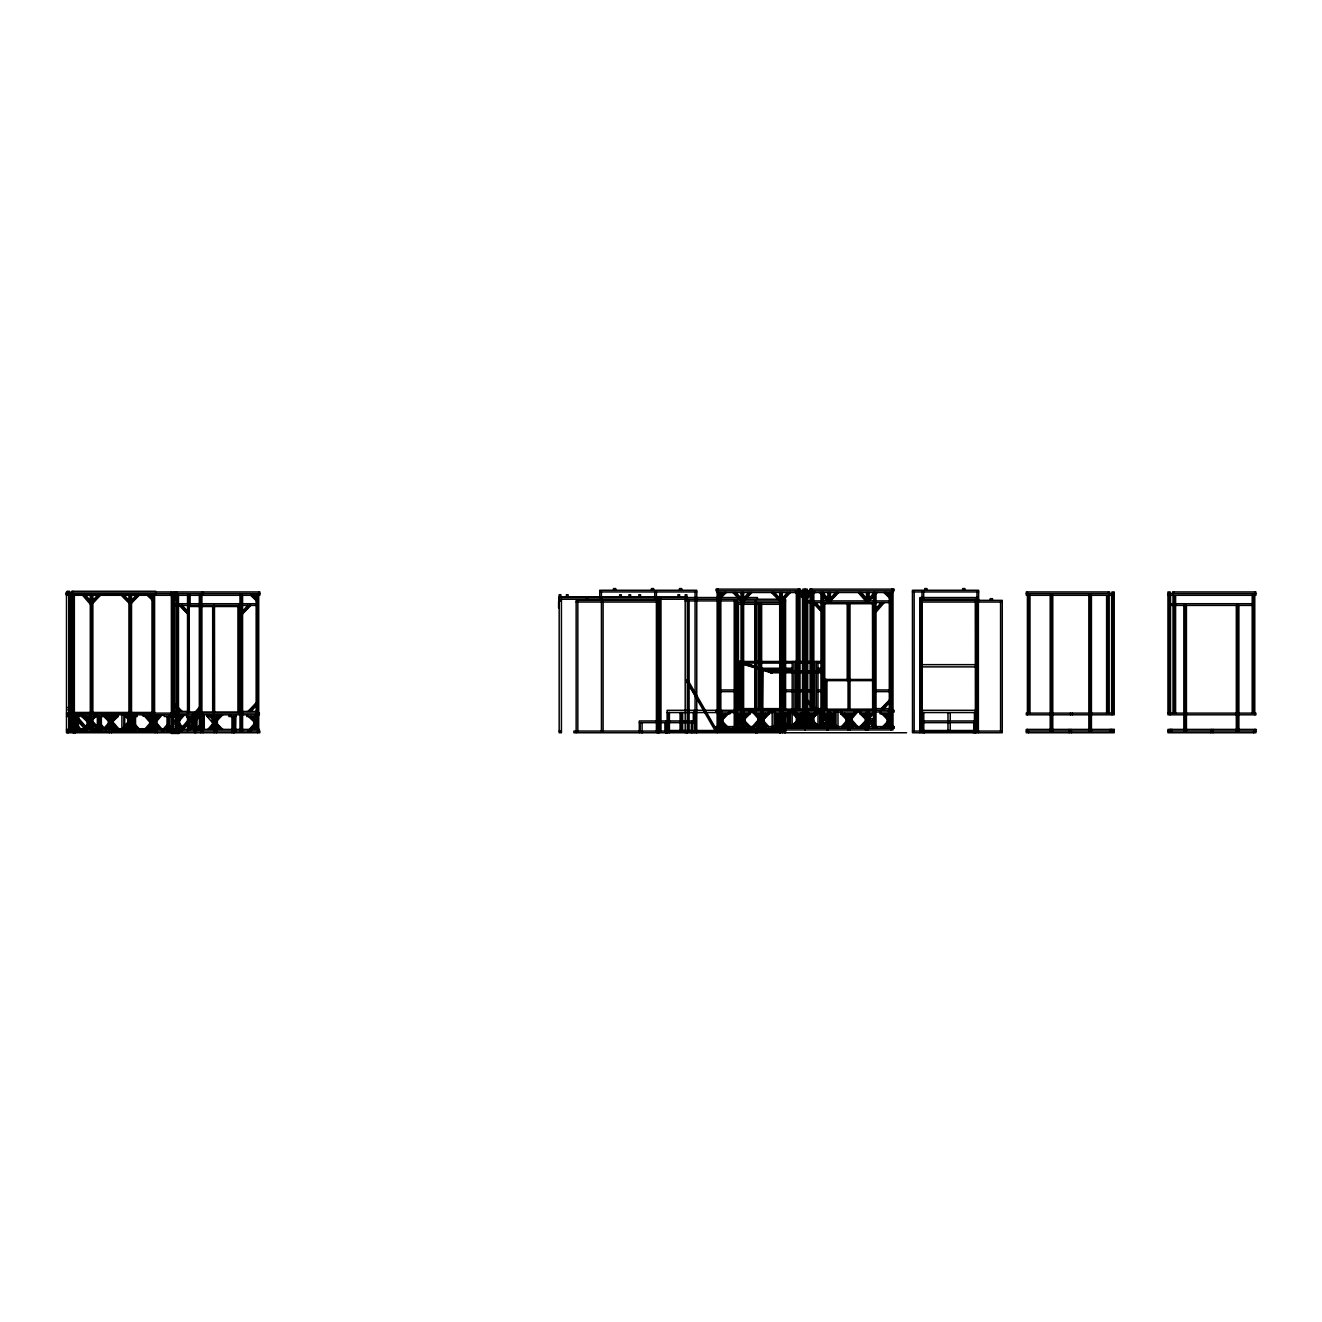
<?xml version="1.0" encoding="UTF-8"?>
<svg xmlns="http://www.w3.org/2000/svg" width="1322" height="1322" viewBox="0 0 1322 1322"><rect width="100%" height="100%" fill="white"/><g stroke="black" fill="none" stroke-linecap="round" stroke-linejoin="round"><path stroke-width="1.5" d="M180.767 731.066L199.325 709.65L199.325 707.27L200.432 707.27M560.858 596.949L560.858 594.702L559.173 594.702L559.173 732.752L561.42 732.752L561.42 599.23M686.878 599.263L686.878 594.751L685.193 594.751L685.193 596.999M687.49 679.409L687.44 682.681L717.317 731.066L687.44 679.326L687.44 682.681L715.384 731.066M737.726 710.311L737.924 661.463L803.165 661.463M803.165 672.733L770.511 672.766L770.759 671.626L803.165 671.543M739.246 662.586L772.18 672.766L772.445 671.626M738.75 661.463L771.602 671.626L771.337 672.766L737.56 662.586L737.924 661.446L770.858 671.642L770.511 672.766M739.18 663.082L739.527 661.958M759.506 669.362L759.853 668.238M761.472 668.734L761.125 669.857L792.175 669.874M768.892 672.27L769.239 671.146M772.18 672.766L772.527 671.642L739.593 661.463M69.818 597.28L72.115 594.636M69.785 599.709L74.181 594.636M69.802 600.981L75.304 594.636M97.977 594.636L91.747 601.824L92.871 601.824M94.11 600.386L96.605 597.511M100.026 594.636L91.747 604.204L101.15 594.636M130.399 601.824L136.612 594.636M138.678 594.636L130.399 604.204L139.802 594.636M172.818 599.279L176.256 595.297M178.321 595.297L172.818 601.659L176.14 599.114M73.156 718.771L76.577 714.805M74.263 718.771L77.701 714.805M75.354 718.606L73.156 721.151L79.766 714.805M88.64 720.457L92.077 716.491M89.764 720.457L92.044 717.813M83.187 729.033L87.93 723.564M81.683 731.066L87.913 724.059M93.763 717.086L89.367 722.159L95.994 715.813L94.87 715.813L94.87 714.128M96.142 715.4L88.64 722.837L94.143 716.491L94.143 714.805M85.005 728.538L88.31 724.72L87.186 724.72M83.749 731.066L87.186 727.1M97.266 715.4L91.747 720.473M86.013 729.744L88.31 727.1M94.374 729.81L99.894 724.72M96.589 728.538L98.803 725.993M96.489 729.744L99.894 727.1L97.597 729.744M109.908 718.771L113.345 714.805M111.031 718.771L114.469 714.805M102.951 729.397L109.181 722.374M111.494 720.457L114.931 716.491M104.074 729.397L109.577 723.035L108.454 723.035M116.518 714.805L109.908 721.151M106.999 726.175L109.197 723.63M105.016 729.397L109.577 725.414L106.14 729.397M113.213 720.473L118.716 714.128M105.644 729.81L108.949 725.993M118.121 714.805L118.121 716.491L111.494 722.837L116.997 716.491L116.997 714.805M130.399 718.094L132.679 715.45M123.012 727.662L128.945 720.837M125.326 726.307L127.689 723.564M133.687 716.673L130.399 720.473L133.72 717.945M123.954 728.967L128.945 723.217M125.078 728.967L128.812 724.654M128.515 729.81L134.034 724.72M129.622 729.81L131.836 727.265M130.614 729.744L134.034 727.1L131.737 729.744M241.447 612.582L247.677 605.41M249.742 605.41L241.447 614.961L250.85 605.41M144.908 729.033L151.997 720.837M156.773 717.449L159.07 714.805M147.023 728.967L151.997 723.217M156.756 718.771L160.193 714.805M148.147 728.967L150.642 726.092M156.723 719.879L160.028 716.078M148.675 729.397L155.302 723.035L149.799 729.397M156.756 721.151L162.242 714.805M151.865 729.397L155.302 725.414M161.532 731.066L167.035 724.72M163.597 731.066L167.035 727.1M175.016 720.292L178.321 716.491L164.209 716.491L164.209 714.805M175.049 721.564L177.247 719.019M179.164 717.449L181.461 714.805M179.148 718.771L182.585 714.805M179.114 719.879L182.419 716.078M179.148 721.151L184.634 714.805M178.701 731.066L199.325 707.27M181.114 729.579L192.715 716.193M195.292 713.219L197.854 710.245M181.891 731.066L195.144 715.78M197.788 712.707L200.432 709.65L199.325 709.65M196.945 716.491L193.508 720.457L198.069 716.491M199.011 716.491L193.508 722.837L200.134 716.491M187.658 729.81L192.054 724.72M189.757 729.744L192.054 727.1M193.822 731.066L200.432 724.72L197.143 728.538M195.887 731.066L200.432 727.1L198.151 729.744M219.667 714.805L216.23 718.771L220.791 714.805M207.818 729.397L213.321 723.035M208.942 729.397L214.445 723.035L212.627 722.837L207.141 716.491L207.141 714.805M219.535 717.334L216.23 721.151L222.856 714.805M216.312 721.564L220.708 716.491L207.141 716.491M211.008 729.397L214.445 725.414M247.858 711.434L257.278 701.866L250.172 710.063M249.924 711.434L257.278 704.246L251.048 711.434M247.858 731.066L254.964 722.87M248.982 731.066L254.898 724.241M249.924 731.066L254.898 725.315M251.048 731.066L254.782 726.753M723.151 592.504L719.713 596.47L720.837 596.47M721.977 595.148L724.274 592.504M725.216 592.504L719.713 598.849L726.34 592.504M742.501 599.692L748.731 592.504M750.797 592.504L742.501 602.072L751.921 592.504M781.153 599.692L787.383 592.504M782.277 599.692L786.012 595.379M789.449 592.504L781.153 602.072L790.573 592.504M809.973 592.504L806.536 596.47L811.097 592.504M812.022 592.504L806.536 598.849L813.146 592.504M721.961 717.648L725.398 713.682M723.084 717.648L725.365 715.004M727.447 713.682L721.961 720.027L728.571 713.682M829.324 599.692L835.554 592.504M834.182 595.379L836.677 592.504M837.619 592.504L829.324 602.072L838.743 592.504M732.768 728.273L742.171 718.705L735.065 726.902M743.625 717.648L747.062 713.682M734.834 728.273L741.047 721.085M744.749 717.648L747.046 715.004M735.957 728.273L742.171 721.085M750.252 711.996L750.252 713.682L743.625 720.027L749.128 713.682L749.128 711.996M752.466 726.588L757.952 720.242L760.2 720.242L754.713 726.588M753.59 726.588L759.076 720.242M763.125 715.962L765.405 713.318M762.959 717.648L766.396 713.682M756.795 725.266L760.2 722.622L756.762 726.588M764.083 717.648L766.363 715.004M867.976 599.692L874.206 592.504M769.569 711.996L769.569 713.682L762.959 720.027L768.446 713.682L768.446 711.996M875.081 593.859L867.976 602.072L877.378 592.504M771.42 728.273L780.823 718.705L777.27 722.803M876.139 608.351L881.113 602.601M772.544 728.273L774.907 725.53M782.277 717.648L785.714 713.682M773.469 728.273L779.699 721.085M876.007 609.789L882.237 602.601M783.401 717.648L785.698 715.004M880.799 605.327L883.179 602.601M774.593 728.273L780.823 721.085M876.007 612.169L884.302 602.601M788.904 713.682L782.277 720.027L787.78 713.682L787.78 711.996M790.82 726.588L797.447 720.242L791.944 726.588M793.068 726.588L797.463 721.498M795.133 726.588L797.414 723.944M794.208 728.273L803.611 718.705M795.332 728.273L800.074 722.803M796.274 728.273L802.504 721.085M797.397 728.273L803.611 721.085M806.536 717.648L809.973 713.682M807.659 717.648L811.097 713.682M807.659 720.027L813.146 713.682M812.733 714.64L815.03 711.996M812.683 717.069L817.079 711.996M818.202 711.996L812.7 718.342L819.326 711.996M829.357 716.326L831.637 713.682M823.143 724.175L827.869 720.027L823.474 714.954M829.324 717.648L832.761 713.682M824.25 724.175L826.63 721.432M829.307 718.755L832.596 714.954M822.895 726.836L826.63 722.523M829.324 720.027L834.826 713.682L834.826 711.996M822.763 728.273L826.498 723.96M847.534 717.648L850.971 713.682M848.658 717.648L852.095 713.682M841.536 726.588L847.038 720.242M842.659 726.588L847.055 721.498M855.45 711.996L847.534 720.027M843.601 726.588L847.038 722.622M851.071 718.342L856.573 711.996M844.725 726.588L847.005 723.944M857.681 711.996L852.194 718.342L849.947 718.342M867.992 716.326L870.289 713.682M858.242 728.273L867.645 718.705L859.35 728.273M867.976 717.648L871.413 713.682M869.05 717.482L871.248 714.954M867.976 720.027L873.478 713.682L859.895 713.682L859.895 711.996M861.415 728.273L867.645 721.085M881.03 708.625L890.433 699.057L882.154 708.625M883.096 708.625L885.575 705.75M884.22 708.625L890.433 701.453L889.309 701.453M881.03 728.273L890.433 718.705L882.154 728.273M883.096 728.273L885.575 725.398M884.22 728.273L890.433 721.085M799.347 591.496L810.816 591.496M599.742 591.942L696.76 591.942M912.444 591.942L978.644 591.942M717.135 592.504L893.011 592.504M799.347 593.165L795.563 593.165L795.563 591.496M810.816 593.165L814.6 593.165L814.6 591.496M66.497 593.628L259.856 593.628M1026.285 593.628L1114.215 593.628M1167.954 593.628L1255.9 593.628M67.224 594.636L66.1 594.636L66.1 592.95L67.224 592.95L67.224 591.264L69.471 591.264L69.471 592.95M69.273 594.636L155.699 594.636M66.497 595.297L259.856 595.297L259.856 591.942L71.041 591.942L71.041 593.628M1114.215 595.297L1026.285 595.297L1026.285 591.942L1109.654 591.942L1109.654 593.628M1167.954 595.297L1255.9 595.297L1255.9 591.942L1172.515 591.942L1172.515 593.628M171.364 595.974L173.612 595.974L173.612 713.12M889.309 596.47L890.433 596.47L886.996 592.504M559.173 596.949L686.878 597.015M717.549 597.544L558.991 597.544L558.991 599.23L717.119 599.23M720.721 597.544L743.162 597.544M747.244 597.544L757.44 597.544L757.44 599.23M720.292 599.23L777.419 599.23M784.458 599.23L785.582 599.23L785.582 708.708M919.864 599.23L978.379 599.23L978.379 732.752M658.092 600.353L576.144 600.353L576.144 732.752M153.121 600.981L146.511 594.636M559.173 600.915L561.42 600.915M685.193 600.915L785.582 600.915M806.536 600.915L890.433 600.915M919.864 600.915L922.095 600.915L922.095 732.752M976.132 600.915L978.379 600.915M576.144 602.039L658.092 602.039M920.31 602.039L1002.258 602.039M806.536 602.601L890.433 602.601M172.818 603.724L257.278 603.724M822.945 603.724L874.288 603.724M1169.425 603.724L1253.322 603.724M130.052 604.204L120.649 594.636M783.351 604.286L736.437 604.286L736.437 602.601L783.351 602.601L783.351 708.625L761.555 708.625M172.818 605.41L257.278 605.41M1169.425 605.41L1253.322 605.41M188.368 606.517L239.761 606.517M806.982 661.463L810.799 661.463M822.02 661.463L814.616 661.463L814.616 707.121M795.53 661.909L803.165 661.909M806.982 661.909L810.799 661.909M792.175 661.958L741.212 661.958L740.865 663.082L792.175 663.082M817.971 661.958L822.053 661.958M737.659 662.603L738.568 662.619M738.568 710.311L738.568 662.884L740.436 662.95L740.436 709.137M799.347 663.033L803.165 663.033M806.982 663.033L810.799 663.033M817.971 663.082L822.086 663.082M922.475 664.652L975.768 664.652M922.475 666.883L975.768 666.883M761.538 668.254L792.175 668.254M817.971 668.254L822.069 668.254M792.175 668.75L763.141 668.75L762.794 710.311M817.971 668.75L821.854 668.75M760.1 669.543L761.786 669.543M817.971 669.874L821.887 669.874M792.175 671.146L770.924 671.146L770.577 672.27L792.175 672.27M795.53 671.113L803.165 671.113M806.982 671.113L810.799 671.113M817.971 671.146L821.838 671.146M806.982 671.543L810.799 671.543M814.616 671.543L821.904 671.642M799.347 672.254L803.165 672.254M806.982 672.254L810.799 672.254M817.971 672.27L821.904 672.27M806.982 672.733L810.799 672.733M814.616 672.766L821.97 672.766M824.746 679.458L874.52 679.458M826.101 680.632L873.495 680.632M719.713 689.952L742.171 689.952M781.153 689.952L803.611 689.952M806.536 689.952L811.526 689.952M817.36 689.952L822.053 689.952M874.916 689.952L890.433 689.952M719.713 691.637L742.171 691.637M781.153 691.637L803.611 691.637M806.536 691.637L811.526 691.637M817.36 691.637L822.053 691.637M874.916 691.637L890.433 691.637M736.437 708.625L760.183 708.625M806.536 708.625L822.086 708.625M874.883 708.625L890.433 708.625M737.726 709.137L803.165 709.137M806.982 709.137L810.799 709.137M814.616 709.137L822.102 709.137M822.945 709.187L873.495 709.137M822.086 710.311L667.114 710.311L667.114 720.639M822.945 710.311L874.553 710.311M874.883 710.311L894.135 710.311L894.135 711.996L716.012 711.996L716.012 710.311M922.095 710.311L976.132 710.311M172.818 711.434L188.649 711.434M241.447 711.434L257.278 711.434M188.368 711.996L239.761 711.996M69.537 712.442L71.471 712.442M72.346 712.442L155.17 712.442M667.114 712.558L717.978 712.558M728.141 712.558L734.255 712.558M749.69 712.558L754.598 712.558M767.999 712.558L772.907 712.558M922.095 712.558L976.132 712.558M66.497 713.12L259.31 713.12L259.31 714.805L66.497 714.805M1114.215 713.12L1026.285 713.12L1026.285 714.805L1114.215 714.805L1114.215 591.942L1111.984 591.942L1111.984 593.628M1167.954 713.12L1255.9 713.12L1255.9 714.805L1167.954 714.805L1167.954 591.942L1170.201 591.942L1170.201 593.628M719.383 713.682L730.223 713.682L730.223 711.996M750.252 713.682L736.685 713.682L742.171 720.027M756.002 711.996L756.002 713.682L769.569 713.682M775.32 711.996L775.32 713.682L789.878 713.682M803.677 713.682L795.365 713.682L795.365 711.996M806.47 713.682L814.798 713.682L814.798 711.996M820.268 713.682L821.392 713.682M822.367 713.682L834.826 713.682M840.577 711.996L840.577 713.682L854.144 713.682L854.144 711.996M890.78 713.682L879.94 713.682L879.94 711.996M171.364 715.483L179.61 715.483M105.049 715.813L103 715.813L109.61 722.159L104.124 715.813M124.764 715.813L130.085 715.813M149.568 715.813L142.627 715.813L142.627 714.128M66.497 716.491L74.743 716.491L74.743 714.805M76.907 716.491L80.146 716.491L80.146 714.805M81.683 714.805L81.683 716.491L95.25 716.491L95.25 714.805M105.595 716.491L118.121 716.491M152.443 716.491L157.301 716.491L157.301 714.805M186.551 714.805L186.551 716.491L200.779 716.491M235.911 716.491L228.904 716.491L228.904 714.805M257.608 716.491L246.768 716.491L246.768 714.805M171.364 717.152L179.61 717.152M806.536 718.705L815.938 728.273M822.416 718.705L828.993 718.705M867.976 718.705L874.553 718.705M762.612 720.027L756.002 713.682M822.416 720.391L828.993 720.391M867.976 720.391L874.553 720.391M694.133 720.969L639.303 720.969L639.303 732.752M922.095 720.969L975.405 720.969M639.303 722.655L694.133 722.655M922.095 722.655L975.405 722.655M88.31 722.837L81.683 716.491M255.03 722.837L248.404 716.491M89.764 724.72L88.64 724.72L94.143 731.066M111.494 724.72L112.618 724.72M801.314 725.464L803.198 725.464M806.949 725.464L808.833 725.464M169.613 727.1L168.489 727.1L171.926 731.066M194.631 727.1L193.508 727.1L195.805 729.744M84.608 728.719L73.47 728.719L73.536 720.556M91.846 728.719L100.026 728.719M66.497 729.397L259.31 729.397L259.31 731.066M79.601 730.405L83.683 730.405M93.895 730.405L100.026 730.405M112.271 730.405L134.745 730.405M138.827 730.405L155.699 730.405M667.957 730.504L692.794 730.504M695.24 730.504L780.575 730.504M923.781 730.504L974.446 730.504M66.497 731.066L259.856 731.066L259.856 732.752L66.497 732.752L66.497 591.942L68.727 591.942L68.727 714.805L68.794 713.12M559.173 731.066L561.42 731.066M785.582 731.066L573.897 731.066L573.897 732.752L906.578 732.752M912.494 731.066L1002.258 731.066M1026.285 731.066L1114.215 731.066M1167.954 731.066L1255.9 731.066M171.364 731.744L179.048 731.744L179.048 733.429L171.364 733.429L171.364 731.066M67.224 732.074L155.699 732.074M885.872 592.504L888.169 595.148M884.947 592.504L890.433 598.849L883.823 592.504M861.415 592.504L866.389 598.255M860.292 592.504L866.521 599.692M859.35 592.504L866.455 600.7M858.242 592.504L866.521 602.072M822.763 592.504L827.754 598.255M822.895 593.942L827.869 599.692M824.25 596.602L826.63 599.329M819.59 592.504L827.869 602.072M815.856 602.601L822.086 609.789L815.971 604.038M813.79 602.601L822.086 612.169L812.666 602.601M800.19 592.504L803.611 596.47L799.066 592.504M798.124 592.504L803.611 598.849L797.001 592.504M884.765 713.682L888.186 717.648M884.782 715.004L887.079 717.648M882.699 713.682L888.186 720.027L881.576 713.682M774.593 592.504L780.823 599.692M773.469 592.504L779.699 599.692M772.544 592.504L774.907 595.231M777.27 597.957L780.823 602.072L771.42 592.504M869.099 718.705L877.378 728.273M869.165 720.06L875.081 726.902M863.084 713.682L866.521 717.648M863.101 715.004L865.398 717.648M867.976 721.085L874.206 728.273M859.895 713.682L866.521 720.027L861.019 713.682L861.019 711.996M857.681 726.588L852.194 720.242L849.947 720.242L855.45 726.588M851.071 720.242L856.573 726.588M844.741 713.318L847.038 715.962M843.767 713.682L847.187 717.648M853.368 725.266L849.947 722.622L853.384 726.588M843.783 715.004L846.08 717.648M735.957 592.504L742.171 599.692L734.834 592.504M840.577 713.682L847.187 720.027L841.701 713.682L841.701 711.996M735.065 593.859L742.171 602.072L732.768 592.504M838.743 728.273L829.324 718.705L832.877 722.803M835.24 725.53L837.619 728.273M824.432 713.682L827.869 717.648M830.447 721.085L836.677 728.273M824.465 715.004L826.746 717.648M829.324 721.085L835.554 728.273M823.457 716.227L826.746 720.027M815.938 708.625L806.536 699.057L813.641 707.27M813.873 708.625L806.536 701.453L812.749 708.625M819.326 726.588L812.7 720.242L818.202 726.588M812.683 721.498L817.079 726.588M812.733 723.944L815.03 726.588M810.089 722.803L814.815 728.273M807.659 721.085L813.873 728.273M800.19 713.682L803.611 717.648M806.536 721.085L812.749 728.273M799.066 713.682L802.504 717.648M797.001 713.682L802.504 720.027M795.133 711.996L797.414 714.64M793.068 711.996L797.463 717.069M791.944 711.996L797.447 718.342L790.82 711.996M778.509 713.682L780.806 716.326M790.573 728.273L781.153 718.705L789.449 728.273M777.386 713.682L780.823 717.648M777.551 714.954L780.839 718.755M782.277 721.085L786.012 725.398M775.32 713.682L780.823 720.027M781.153 721.085L787.383 728.273M759.192 713.682L762.612 717.648M758.068 713.682L761.505 717.648M763.125 720.242L768.611 726.588M754.713 711.996L760.2 718.342L757.952 718.342L752.466 711.996M763.125 722.622L766.562 726.588M753.59 711.996L759.076 718.342M763.141 723.944L765.438 726.588M739.857 713.682L742.154 716.326M751.921 728.273L742.501 718.705L750.797 728.273M738.734 713.682L742.171 717.648M738.899 714.954L741.097 717.482M742.501 721.085L748.731 728.273M729.116 728.273L719.713 718.705L727.992 728.273M724.572 725.398L727.067 728.273M719.713 721.085L725.943 728.273M253.841 595.297L257.278 599.279L252.717 595.297M251.775 595.297L257.278 601.659L250.651 595.297M182.419 605.41L188.649 612.582L181.296 605.41M181.544 606.765L188.649 614.961L179.23 605.41M149.683 594.636L153.121 598.602M148.576 594.636L151.997 598.602M251.593 716.491L255.03 720.457M250.469 716.491L253.907 720.457M123.838 594.636L130.052 601.824L122.715 594.636M122.963 595.991L125.326 598.734M211.008 714.805L214.445 718.771M222.856 729.397L216.23 723.035L219.535 726.852M211.024 716.127L213.321 718.771M208.942 714.805L214.445 721.151L207.818 714.805M220.791 729.397L216.23 725.414L219.667 729.397M211.553 720.292L213.751 722.837M85.186 594.636L90.16 600.386M84.063 594.636L90.293 601.824M83.121 594.636L85.5 597.362M188.616 716.491L192.054 720.457M81.997 594.636L90.293 604.204M199.027 729.81L193.508 724.72L196.813 728.538M182.221 711.434L172.818 701.866L181.114 711.434M186.551 716.491L192.054 722.837M172.818 704.246L179.048 711.434M179.148 723.035L184.634 729.397M179.114 724.307L181.312 726.852M179.148 725.414L181.428 728.058M179.164 726.736L181.461 729.397M175.132 722.87L177.495 725.613M175.182 724.241L177.561 726.968M175.314 726.753L177.809 729.628M174.008 729.81L168.489 724.72L173.992 731.066M151.865 714.805L155.302 718.771M149.799 714.805L155.302 721.151L148.675 714.805M156.756 723.035L162.242 729.397M156.723 724.307L160.028 728.125M156.756 725.414L160.193 729.397M147.453 715.813L149.733 718.457M156.773 726.736L159.07 729.397M146.329 715.813L149.766 719.779M145.387 715.813L149.783 720.887M144.263 715.813L149.766 722.159M128.912 716.772L126.631 714.128L126.714 715.813M135.488 724.72L139.884 729.81M125.507 714.128L128.945 718.094M138.612 729.033L130.399 720.837L133.952 724.935M135.455 725.993L138.76 729.81M124.565 714.128L128.961 719.201M123.442 714.128L128.945 720.473M130.399 723.217L132.878 726.092M113.213 722.374L118.716 728.719M106.14 714.805L109.577 718.771M114.287 724.902L117.592 728.719M106.157 716.127L108.454 718.771M113.213 724.753L116.65 728.719M106.983 717.945L109.181 720.473M104.074 714.805L109.577 721.151L102.951 714.805M117.014 729.81L109.908 723.035L116.997 731.066M113.246 726.075L115.526 728.719M114.915 729.744L111.494 727.1L114.931 731.066M114.469 729.397L109.908 725.414L113.345 729.397M101.348 724.72L104.653 728.538M101.331 725.993L103.529 728.538M98.786 727.662L91.747 720.837L97.663 727.662M95.366 726.092L91.747 723.217L96.721 728.967M85.6 715.813L87.88 718.457M84.872 716.491L88.31 720.457M83.749 716.491L87.186 720.457M94.887 729.133L89.367 724.059L94.159 729.81M84.608 718.358L87.913 722.159M88.64 727.1L92.077 731.066M74.23 713.219L67.951 707.27L71.818 711.732M76.808 716.193L87.103 728.092M76.973 717.681L87.269 729.579M78.345 720.358L82.328 724.952M67.951 709.65L70.595 712.707M77.221 720.358L86.508 731.066M75.007 722.374L80.493 728.719M77.172 726.175L79.37 728.719M79.766 729.397L73.156 723.035L78.642 729.397M77.701 729.397L73.156 725.414L76.577 729.397M73.173 726.208L74.759 729.397M739.725 663.247L739.742 709.137M1254.776 591.942L1254.776 593.628M1254.776 595.297L1254.776 714.805M1254.776 729.397L1254.776 731.066M1253.653 731.066L1253.653 732.752M1253.322 595.297L1253.322 713.12M1252.198 595.297L1252.198 713.12M1238.896 605.41L1238.896 731.066M1237.442 605.41L1237.442 731.066M1236.318 605.41L1236.318 731.066M1213.166 729.397L1213.034 732.752M1211.233 729.397L1211.233 731.066M1210.787 731.066L1210.787 732.752M1186.429 605.41L1186.429 731.066M1185.305 605.41L1185.305 731.066M1184.958 605.41L1184.958 731.066M1183.834 605.41L1183.834 731.066M1175.589 713.12L1175.589 595.974L1173.011 595.974L1173.011 713.12M1174.465 595.974L1174.465 713.12M1173.639 591.942L1173.639 593.628M1172.168 729.397L1172.217 731.066M1171.044 729.397L1171.044 731.066M1170.532 595.297L1170.532 713.12M1170.201 595.974L1170.201 714.805M1170.201 729.397L1170.267 731.066M1169.425 595.297L1169.425 713.12M1169.078 595.297L1169.078 713.12M1113.091 595.297L1113.091 713.12M1111.984 595.974L1111.984 714.805M1111.984 729.397L1111.984 731.066M1111.637 595.297L1111.637 713.12M1111.141 729.397L1111.141 731.066M1110.017 729.397L1109.968 731.066M1109.175 713.12L1109.175 595.974L1106.597 595.974L1106.597 713.12M1108.53 591.942L1108.53 593.628M1107.72 595.974L1107.72 713.12M1091.675 713.12L1091.675 714.805M1091.427 595.297L1091.427 731.066M1090.303 595.297L1090.303 731.066M1089.972 595.297L1089.972 731.066M1089.725 713.12L1089.725 714.805M1088.849 595.297L1088.849 731.066M1072.34 713.12L1072.34 714.805M1071.382 731.066L1071.382 732.752M1070.952 729.397L1070.952 731.066M1070.407 713.12L1070.407 714.805M1069.134 731.066L1069.134 732.752M1069.002 729.397L1069.002 731.066M1053.023 713.12L1053.023 714.805M1052.775 595.297L1052.775 731.066M1051.651 595.297L1051.651 731.066M1050.197 595.297L1050.197 731.066M1029.987 595.297L1029.987 713.12M1028.863 595.297L1028.863 713.12M1028.516 731.066L1028.516 732.752M1027.409 591.942L1027.409 593.628M1027.409 595.297L1027.409 714.805M1027.409 729.397L1027.409 731.066M1000.572 602.039L1000.572 731.066M992.492 600.353L992.492 598.668L990.244 598.668L990.244 600.353M978.644 600.353L978.644 590.256L912.444 590.256L912.494 732.752L1002.258 732.752L1002.258 600.353L920.31 600.353L920.31 731.066M977.817 599.23L977.817 597.544L919.864 597.544L919.864 732.752M977.817 664.652L977.817 666.883M977.817 693.025L977.817 731.066M976.975 591.942L976.975 600.353M976.975 602.039L976.975 731.066M976.132 599.23L976.132 732.752M975.289 602.039L975.405 732.752M974.446 712.36L974.446 732.752M973.719 722.655L973.719 731.066M973.157 731.066L973.157 732.752M964.911 590.256L964.911 588.571L962.664 588.571L962.664 590.256M950.237 712.558L950.237 730.504M947.99 712.558L947.99 730.504M926.986 590.256L926.986 588.571L924.739 588.571L924.739 590.256M924.342 731.066L924.342 732.752M923.665 591.942L923.665 600.353M923.781 712.36L923.781 732.752M921.996 591.942L921.996 600.353M921.996 602.039L921.996 731.066M920.426 600.915L920.426 731.066M914.163 591.942L914.163 731.066M893.556 726.588L893.556 728.273M893.011 589.133L893.011 729.942L717.135 729.942L717.135 589.133M891.887 589.133L891.887 590.818M891.887 592.504L891.887 728.273M890.78 728.273L890.78 729.942M890.433 592.504L890.433 710.311M890.433 711.996L890.433 726.588M889.656 713.682L889.656 726.588M889.309 592.504L889.309 708.278M889.309 711.996L889.309 726.588M888.533 710.311L888.533 711.996M888.186 713.682L888.186 726.588M887.079 713.682L887.079 726.588M881.047 711.996L881.047 713.682M876.007 592.504L876.007 600.915M876.007 602.601L876.007 728.273M874.553 592.504L874.553 600.915M874.553 602.601L874.553 728.273M874.288 602.601L874.288 680.797M874.288 709.187L874.288 710.311M873.429 592.504L873.429 600.915M873.429 602.601L873.495 710.311M873.429 711.781L873.429 728.273M872.47 603.724L872.652 710.311M869.099 592.504L869.099 602.782M869.099 711.996L869.099 728.273M867.976 592.504L867.976 602.782M867.976 711.996L867.976 729.942M867.645 711.996L867.645 728.273M866.521 592.504L866.521 602.782M866.521 711.996L866.521 729.942M865.398 713.682L865.398 729.942M852.194 715.516L852.194 726.588M851.071 717.367L851.071 726.588M850.294 726.588L850.162 729.942M849.996 603.724L849.996 709.187M849.947 713.682L849.947 726.588M849.038 602.601L849.038 710.311M848.658 713.682L848.493 726.588M848.344 726.588L848.344 728.273M848.063 603.724L848.063 709.187M847.914 728.273L847.914 729.942M847.22 603.724L847.22 680.797M847.187 713.682L847.187 726.588M846.08 713.682L846.08 726.588M837.983 711.996L837.983 726.588M836.033 711.996L836.033 726.588M835.19 711.996L835.19 722.936M833.835 711.996L833.835 728.273M832.381 713.682L832.381 728.273M831.257 713.682L831.257 728.273M830.447 592.504L830.447 602.782M830.447 711.996L830.447 728.273M829.324 592.504L829.324 602.782M828.993 711.996L828.993 728.273M827.869 592.504L827.869 602.782M827.869 711.996L827.869 729.942M826.944 679.458L826.944 710.311M826.746 713.682L826.746 729.942M826.101 679.458L826.101 710.311M825.771 719.218L825.771 726.588M825.093 679.458L825.093 710.311M824.746 603.724L824.746 710.311M823.788 602.601L823.788 710.311M823.54 592.504L823.54 600.915M823.54 602.601L823.54 728.273M822.086 592.504L822.086 600.915M822.086 602.601L822.086 728.273M821.259 711.996L821.392 728.273M820.962 592.504L820.962 600.915M820.962 602.601L820.962 728.273M820.268 711.996L820.268 728.273M819.673 711.996L819.673 726.588M817.971 661.463L817.971 709.137M817.988 711.996L817.988 726.588M816.302 661.463L816.302 709.154M813.823 593.165L813.823 708.262M813.823 715.962L813.823 726.588M813.344 713.814L813.344 726.588M812.7 593.165L812.7 706.196M812.7 716.392L812.7 720.473M812.501 713.814L812.501 726.588M811.89 589.133L811.89 590.818M811.576 593.165L811.576 708.262M811.394 713.814L811.394 726.588M810.766 589.133L810.766 590.818M810.551 715.648L810.551 726.588M810.403 726.588L810.403 728.273M810.122 595.231L810.122 708.262M810.122 716.392L810.122 720.473M809.642 590.818L809.642 589.133L894.135 589.133L894.135 590.818L716.012 590.818L716.012 589.133L800.521 589.133L800.521 590.818M809.328 726.588L809.279 728.273M808.866 591.496L808.866 593.165M808.866 712.674L808.866 714.359M808.155 726.588L808.155 728.273M807.659 592.504L807.659 710.311M807.659 711.996L807.659 726.588M807.345 591.496L807.312 589.133L802.834 589.133L802.818 591.496M807.312 593.165L807.312 708.262M807.312 710.311L807.312 711.996M807.312 721.829L807.312 728.273M806.205 592.504L806.205 710.311M806.205 711.996L806.205 726.588M805.081 589.133L805.081 729.942M803.958 592.504L803.958 710.311M803.958 711.996L803.958 726.588M802.834 593.165L802.834 711.996M802.834 721.829L802.834 728.273M802.504 592.504L802.504 710.311M802.504 711.996L802.504 726.588M801.991 726.588L801.991 728.273M801.281 591.496L801.281 593.165M801.281 712.674L801.281 714.359M800.868 726.588L800.818 728.273M800.025 595.231L800.025 710.311M800.025 716.392L800.025 720.473M799.744 726.588L799.744 728.273M799.595 715.648L799.595 726.588M799.397 589.133L799.397 590.818M798.752 713.814L798.752 726.588M798.571 593.165L798.571 710.311M798.273 589.133L798.273 590.818M797.645 713.814L797.645 726.588M797.447 593.165L797.447 710.311M797.447 716.392L797.447 720.473M796.802 713.814L796.802 726.588M796.472 711.996L796.472 713.682M796.323 593.165L796.323 710.311M796.323 715.962L796.323 726.588M795.53 661.463L795.53 710.311M793.861 661.463L793.861 710.311M792.175 661.463L792.175 710.311M792.159 711.996L792.159 726.588M790.473 711.996L790.473 726.588M789.878 711.996L789.878 728.273M788.755 711.996L788.755 728.273M788.424 713.682L788.424 724.621M787.301 713.682L787.301 726.439M785.582 712.773L785.582 732.752M784.392 719.218L784.392 726.588M784.458 731.066L784.458 732.752M784.111 600.915L784.111 708.708M784.111 712.773L784.111 731.066M783.401 713.682L783.401 729.942M782.789 602.601L782.789 604.286M782.525 710.311L782.525 711.996M782.508 728.719L782.508 732.752M782.277 592.504L782.277 729.942M781.153 592.504L781.153 728.273M780.575 710.311L780.575 711.996M780.575 712.558L780.575 732.752M780.211 712.36L780.211 732.752M779.699 592.504L779.732 732.752M778.889 713.682L778.889 728.273M777.766 713.682L777.766 728.273M776.311 713.682L776.311 728.273M774.956 713.814L774.956 722.936M774.114 711.996L774.114 726.588M772.164 711.996L772.164 726.588M764.083 713.682L764.083 726.588M763.191 710.311L763.191 711.996M762.959 713.682L762.959 726.588M762.232 728.273L762.232 729.942M761.951 669.857L761.951 710.311M761.803 726.588L761.803 728.273M761.637 604.286L761.637 667.709M761.505 713.682L761.654 726.588M761.257 711.996L760.943 669.543M761.075 604.286L761.075 667.709M760.183 602.601L760.1 709.137M760.2 713.682L760.2 726.588M759.935 669.494L759.935 709.137M759.869 726.588L760.001 729.942M759.621 602.601L759.621 604.286M759.076 717.367L759.076 726.588M758.712 604.286L758.712 708.625M758.15 604.286L758.15 708.625M757.952 715.516L757.952 726.588M757.44 731.066L757.44 732.752M756.333 600.915L756.333 708.708M756.316 731.066L756.316 732.752M755.49 600.915L755.49 708.708M755.49 731.066L755.49 732.752M754.862 601.295L754.862 708.41M744.749 713.682L744.749 729.942M743.873 710.311L743.873 711.996M743.625 592.504L743.625 729.942M742.501 592.504L742.501 728.273M742.171 592.504L742.171 729.942M741.923 710.311L741.923 711.996M741.047 592.504L741.047 728.273M739.295 714.558L739.295 730.504M738.75 662.95L738.75 709.137M738.453 604.286L738.453 661.578M738.453 716.541L738.453 720.54M738.453 724.522L738.453 730.504M737.346 712.558L737.346 730.504M736.998 602.601L736.998 710.311M736.8 600.915L736.8 724.968M736.503 712.558L736.503 724.522M735.346 600.915L735.346 731.066M734.222 600.915L734.222 731.066M729.1 711.996L729.1 713.682M723.084 713.682L723.084 726.588M721.961 713.682L721.961 726.588M721.63 710.311L721.63 711.996M720.837 592.504L720.837 710.311M720.837 711.996L720.837 726.588M720.507 713.682L720.507 726.588M719.713 592.504L719.713 710.311M719.713 711.996L719.713 726.588M719.383 728.273L719.383 729.942M718.259 589.133L718.259 590.818M718.259 592.504L718.259 728.273M717.268 731.066L717.268 732.752M716.59 726.588L716.59 728.273M696.76 732.752L696.76 590.256L599.742 590.256L599.742 600.353M696.083 712.558L696.083 732.752M695.587 710.311L695.587 712.558M695.075 591.942L695.075 731.066M694.133 710.311L694.133 732.752M693.29 712.558L693.29 720.639M692.183 720.969L692.183 732.752M691.34 722.655L691.34 731.066M691.059 731.066L691.059 732.752M689.093 600.915L689.093 731.066M687.638 599.23L687.638 732.752M687.44 599.23L687.44 732.752M686.515 731.066L686.515 732.752M685.193 599.23L685.193 732.752M682.648 712.558L682.648 730.504M681.722 590.256L681.722 588.571L679.475 588.571L679.475 590.256M681.524 712.558L681.524 730.504M681.194 712.558L681.194 730.504M680.07 712.558L680.07 730.504M679.624 596.999L679.624 594.751L677.938 594.751L677.938 596.999M669.411 712.36L669.411 732.752M668.321 722.655L668.321 731.066M667.957 712.558L667.957 720.639M667.891 720.969L667.891 732.752M667.478 731.066L667.478 732.752M667.048 722.655L667.048 731.066M666.767 731.066L666.767 732.752M666.668 731.066L666.668 732.752M665.957 720.969L665.957 732.752M665.544 722.655L665.544 732.752M665.115 722.655L665.115 731.066M660.967 599.23L660.967 731.066M659.513 597.544L659.513 732.752M658.389 731.066L658.389 732.752M658.042 599.23L658.042 732.752M656.918 599.23L656.918 732.752M656.406 591.942L656.406 600.353M656.406 602.039L656.406 731.066M654.721 591.942L654.721 600.353M653.646 590.256L653.646 588.571L651.416 588.571L651.416 590.256M642.376 731.066L642.376 732.752M642.095 722.655L642.095 731.066M641.253 731.066L641.253 732.752M640.526 596.982L640.526 594.735L638.84 594.735L638.84 596.982M640.145 722.655L640.145 731.066M630.611 596.982L630.611 594.735L628.925 594.735L628.925 596.982M621.323 596.982L621.323 594.751L619.638 594.751L619.638 596.982M615.722 590.256L615.722 588.571L613.491 588.571L613.491 590.256M603.096 602.039L603.096 731.066M601.427 591.942L601.427 600.353M601.427 602.039L601.427 731.066M588.141 600.353L588.141 598.668L585.894 598.668L585.894 600.353M577.83 602.039L577.83 731.066M568.096 596.949L568.096 594.702L566.411 594.702L566.411 596.949M558.611 601.477L558.611 607.823M258.732 591.942L258.732 593.628M258.732 595.297L258.732 713.12M258.732 714.805L258.732 729.397M257.608 593.628L257.608 713.12M257.608 714.805L257.608 729.397M257.608 731.066L257.608 732.752M256.485 716.491L256.485 729.397M256.154 595.297L256.154 713.12M256.154 716.623L256.154 729.397M255.361 714.805L255.361 729.397M253.907 716.491L253.907 729.397M242.57 595.297L242.57 603.724M242.57 605.41L242.57 731.066M241.447 595.297L241.447 603.724M241.447 605.41L241.447 731.066M241.116 595.297L241.116 603.724M241.116 605.41L241.116 731.066M239.993 595.297L239.993 603.724M239.993 605.41L239.993 731.066M239.761 605.41L239.761 713.12M238.918 605.41L238.918 713.12M237.943 606.517L237.943 711.996M235.911 714.805L235.663 731.066M234.539 716.491L234.539 732.752M233.416 716.491L233.416 732.752M231.961 716.491L231.961 732.752M230.854 714.805L230.854 716.491M218.692 714.805L218.692 716.491M217.353 716.491L217.353 729.397M216.444 714.805L216.444 716.491M216.577 729.397L216.444 732.752M216.23 716.491L216.23 729.397M215.899 716.491L215.899 729.397M214.478 605.41L214.61 711.996M214.197 714.805L214.445 729.397M214.197 731.066L214.197 732.752M213.321 716.491L213.321 729.397M212.677 606.517L212.677 711.996M212.627 720.176L212.627 729.397M204.266 714.805L204.266 729.397M203.34 591.942L203.34 593.628M203.423 714.805L203.423 729.397M203.026 593.628L203.026 595.297M203.026 713.12L203.026 714.805M203.026 729.397L203.026 732.752M202.216 591.942L202.216 593.628M201.902 595.297L201.902 713.12M201.902 714.805L201.902 731.066M200.779 593.628L200.779 713.12M200.779 714.805L200.779 729.397M200.779 731.066L200.779 732.752M199.325 595.297L199.325 713.12M199.325 716.623L199.325 729.397M198.531 714.805L198.531 716.491M197.011 716.491L197.011 727.431M195.887 716.491L195.887 732.752M194.797 714.805L194.764 732.752M193.508 716.491L193.508 729.397M192.054 718.325L192.054 729.397M190.104 595.297L190.104 603.724M190.104 720.771L190.104 726.951M189.211 605.41L189.343 711.996M188.98 595.297L188.98 603.724M188.98 718.705L188.98 729.017M187.526 595.297L187.526 603.724M187.526 605.41L187.526 713.12M187.526 716.656L187.526 731.066M181.081 714.805L181.081 716.491L179.957 716.491L179.957 714.805M179.627 714.805L179.627 725.745M179.148 717.152L179.148 729.397M178.487 713.12L178.487 595.974L175.909 595.974L175.909 713.12M177.925 731.744L177.925 733.429M177.693 716.623L177.693 729.397M177.363 715.483L177.363 717.152M177.032 591.942L177.032 593.628M177.032 595.974L177.032 713.12M176.851 716.623L176.851 729.397M176.57 717.152L176.454 729.397M175.909 591.942L175.909 593.628M175.611 717.152L175.611 731.066L175.578 729.397M174.454 729.397L174.454 731.066M173.942 595.297L173.942 711.087M173.612 591.942L173.612 593.628M173.612 717.152L173.612 731.066M172.818 595.297L172.818 713.12M172.488 595.297L172.488 713.12M172.488 716.491L172.488 727.563M172.488 731.744L172.488 733.429M171.364 591.942L171.364 713.12M171.315 714.805L171.364 729.397M170.241 593.628L170.241 595.297M170.191 714.805L170.191 716.491M169.613 716.491L169.613 731.066M169.067 714.805L169.067 716.491M168.489 716.491L168.489 731.066M167.035 716.491L167.035 731.066M157.301 731.066L157.301 732.752M156.756 716.491L156.756 729.397M155.699 592.95L155.699 591.264L71.768 591.264L71.768 592.95M155.302 716.491L155.302 729.397M155.054 714.805L155.054 716.491M155.17 730.405L155.17 728.719L111.759 728.719L111.759 721.349M155.054 731.066L155.054 732.752M154.591 594.636L154.591 712.442M154.591 715.946L154.591 723.25M154.178 716.491L154.178 729.397M153.468 594.636L153.468 712.442M153.468 715.946L153.468 728.719M152.344 717.648L152.344 726.869M151.997 594.636L151.997 712.442M151.997 717.78L151.997 726.885M151.22 715.813L151.22 728.719M149.766 715.813L149.766 728.719M143.751 714.128L143.751 715.813M137.224 714.805L137.191 716.491L130.085 716.491L130.085 714.805M136.116 714.805L136.116 716.491M135.538 716.491L135.538 731.066M134.414 716.491L134.414 731.066M134.067 731.066L134.067 716.491L133.786 731.066M132.944 716.491L132.944 731.066M132.894 716.491L132.894 729.397M131.522 594.636L131.522 714.128M131.522 719.465L131.522 726.753M131.258 714.805L131.258 716.491M130.399 594.636L130.399 714.128M130.399 715.813L130.399 730.041M130.052 594.636L130.052 714.128M129.275 715.813L129.275 730.041M128.945 594.636L128.945 714.128M127.821 715.813L127.821 730.041M124.764 714.128L124.698 729.397M123.855 714.805L123.855 729.397M121.905 714.805L121.905 729.397M113.213 719.499L113.213 728.719M112.618 722.01L112.618 729.397M111.577 714.805L111.577 716.491M111.494 720.176L111.494 729.397M111.577 731.066L111.577 732.752M111.031 716.491L111.031 729.397M109.577 716.491L109.577 729.397M109.329 714.805L109.329 716.491M109.329 731.066L109.329 732.752M108.454 716.491L108.454 729.397M104.554 714.805L104.554 716.491M103 714.128L103.05 716.491L95.944 716.491L95.944 714.805M101.943 714.805L101.943 716.491M101.348 716.491L101.364 731.066M100.241 716.491L100.241 731.066M99.563 716.623L99.563 729.397M99.282 715.946L99.282 725.067M98.192 715.946L98.192 726.885M97.349 715.946L97.349 726.885M97.068 714.805L97.084 716.491M92.871 594.636L92.871 714.128M92.871 719.465L92.871 728.571M91.747 594.636L91.747 714.128M91.747 719.465L91.747 726.753M90.623 715.813L90.623 725.976M90.293 594.636L90.293 714.128M90.491 721.349L90.491 725.034M89.764 716.491L89.764 729.397M89.367 721.349L89.367 725.034M88.64 716.491L88.64 729.397M87.913 721.349L87.913 726.869M87.186 716.491L87.136 731.066M82.41 714.128L82.41 715.813M79.023 714.805L79.023 716.491M78.444 716.491L78.444 729.248M77.32 716.491L77.32 731.066M75.866 718.309L75.866 731.066M75.304 731.066L75.304 732.752M75.007 720.556L75.007 728.719M74.908 731.066L74.908 732.752M74.346 595.297L74.346 712.442M74.263 716.491L74.263 729.397M73.784 731.066L73.784 732.752M73.619 595.297L73.619 713.12M72.892 591.264L72.892 592.95M73.057 731.066L73.057 732.752M72.809 716.491L72.809 729.397M72.495 714.805L72.495 716.491M72.165 591.942L72.165 593.628M72.165 595.297L72.165 713.12M71.768 595.297L71.768 708.328M71.685 716.491L71.685 729.397M71.041 595.297L71.041 713.12M70.694 713.12L70.694 714.805M70.744 716.491L70.744 731.066M69.802 594.636L69.802 708.377M69.471 595.297L69.471 712.442M69.57 713.12L69.57 714.805M69.57 729.397L69.57 731.066M69.075 595.297L69.075 707.022M68.347 731.066L68.347 732.752M67.224 731.066L67.224 732.752M894.135 726.588L716.012 726.588L716.012 728.273L894.135 728.273L894.135 726.588M1114.215 729.397L1026.285 729.397L1026.285 732.752L1114.215 732.752L1114.215 729.397M1255.9 729.397L1167.954 729.397L1167.954 732.752L1255.9 732.752L1255.9 729.397M213.652 713.12L213.652 605.41L213.569 713.12M188.368 713.12L188.368 605.41L188.286 713.12M98.786 731.066L98.786 716.491L98.77 731.066M68.794 731.066L68.794 716.491L68.727 731.066"/></g></svg>
